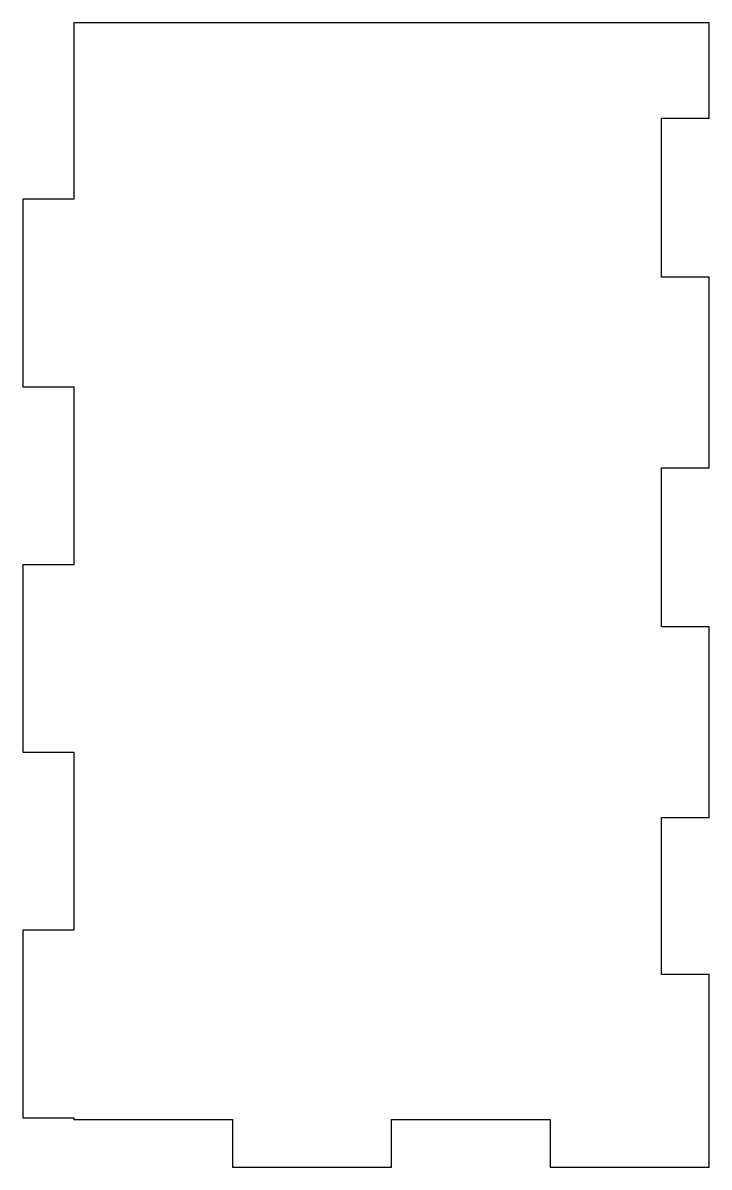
# Model space of a CAD drawing. Header units: millimetres. Extents: x -3 to 40.2, y -49 to 23.
import ezdxf

# ---------------------------------------------------------------- set-up
doc = ezdxf.new("R2010")
doc.units = ezdxf.units.MM

msp = doc.modelspace()

# ---------------------------------------------------------------- linework, layer by layer
msp.add_lwpolyline([(0.2, 23), (0.2, 11.9), (-3, 11.9), (-3, 0.1), (0.2, 0.1), (0.2, -11.1), (-3, -11.1), (-3, -22.9), (0.2, -22.9), (0.2, -34.1), (-3, -34.1), (-3, -45.9), (0.2, -45.9), (0.2, -46), (10.2, -46), (10.2, -49), (20.2, -49), (20.2, -46), (30.2, -46), (30.2, -49), (40.2, -49), (40.2, -36.889), (37.2, -36.889), (37.2, -27), (40.2, -27), (40.2, -15), (37.2, -15), (37.2, -5), (40.2, -5), (40.2, 7), (37.2, 7), (37.2, 17), (40.2, 17), (40.2, 23)], close=True)

doc.saveas('drawing.dxf')
